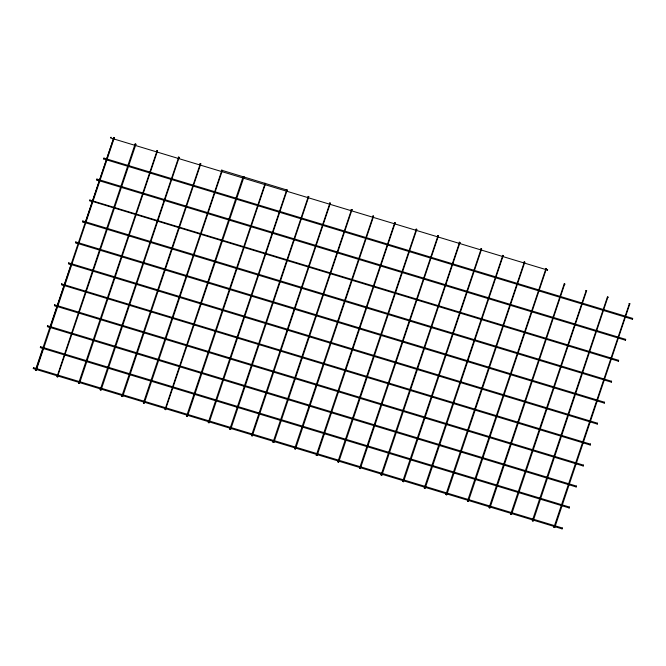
<?xml version="1.0" encoding="UTF-8"?>
<svg xmlns="http://www.w3.org/2000/svg" width="666" height="666" viewBox="0 0 666 666"><rect width="100%" height="100%" fill="white"/><g stroke="black" fill="none" stroke-linecap="round" stroke-linejoin="round"><path stroke-width="1" d="M33.383 368.14L33.3 368.564L562.079 528.871L562.262 528.438L562.337 527.996L33.575 367.707L33.5 368.148M569.114 507.908L40.343 347.619L40.418 347.177L40.609 346.745L569.372 507.034L569.114 507.908L569.372 507.034M576.406 486.072L47.644 325.782L47.378 326.656L576.148 486.946L576.406 486.072L576.331 486.513M61.455 284.732L61.713 283.866L61.472 284.723L590.218 445.021L590.476 444.147L590.218 445.021M75.516 242.749L75.782 241.941L604.545 402.231L604.47 402.672L604.287 403.096L75.524 242.807L75.791 241.958M611.563 381.277L82.817 220.979L82.559 221.853L611.321 382.134L611.596 381.285L611.321 382.134M618.356 361.18L89.635 200.558L89.852 200.016L618.622 360.306L618.356 361.18L618.622 360.306M96.903 179.112L96.62 179.912L96.886 179.054L625.657 339.344L625.416 340.201L625.657 339.344M562.079 528.871L562.337 527.996M54.679 304.82L54.421 305.694L54.662 304.837L583.441 465.109L583.183 465.984L583.366 465.551M68.506 263.761L68.748 262.904L68.473 263.753L597.252 424.059L597.51 423.193L597.435 423.634M632.642 318.44L632.425 319.255L632.575 318.598M547.435 269.93C547.186 271.253 547.802 268.623 547.552 269.946M576.223 486.505L576.148 486.946M597.327 423.618L597.252 424.059M33.333 368.564L33.575 367.707M40.393 347.56L40.618 346.761M89.635 200.832L89.835 200.033M110.847 137.687L110.972 137.146L110.698 138.004L547.519 270.055M583.258 465.542L583.441 465.109M35.415 370.154L113.903 137.454L114.352 137.704L36.264 370.379L35.406 370.088L36.264 370.379M56.951 307.151L50.233 327.156L47.536 326.34M92.765 200.433L113.903 137.454M135.956 144.256L57.451 376.914L57.001 376.665L135.098 143.998L135.956 144.256L135.115 144.031M78.605 383.216L157.109 150.558L157.567 150.807L79.47 383.474L78.605 383.216L79.47 383.474M100.208 389.76L178.713 157.101L179.171 157.351L101.074 390.026L100.225 389.735L101.074 390.026M121.811 396.312L200.316 163.653L200.774 163.903L122.677 396.57L121.811 396.312L122.677 396.57M143.423 402.863L221.92 170.205L222.377 170.454L144.281 403.121L143.423 402.863L144.281 403.121M243.981 176.998L165.476 409.657L165.026 409.407L243.115 176.74L243.981 176.998L243.115 176.74M186.63 415.959L265.135 183.3L265.584 183.55L187.496 416.217L186.63 415.959L187.496 416.217M208.25 422.544L286.738 189.852L287.188 190.101L209.099 422.768L208.242 422.485L209.049 422.81M229.853 429.095L308.341 196.395L308.791 196.645L230.702 429.32L229.845 429.029L230.702 429.32M251.465 435.639L329.945 202.947L330.394 203.197L252.306 435.872L251.448 435.581L252.306 435.872M273.068 442.191L351.548 209.499L351.998 209.748L273.909 442.415L273.052 442.132L273.909 442.415M294.647 448.701L373.151 216.042L373.609 216.292L295.513 448.967L294.647 448.701L295.513 448.967M316.275 455.286L394.755 222.594L395.213 222.844L317.116 455.519L316.267 455.228L317.116 455.519M337.862 461.804L416.358 229.146L416.816 229.395L338.719 462.062L337.87 461.779L338.719 462.062M359.482 468.389L437.97 235.697L438.419 235.939L360.323 468.614L359.474 468.323L360.323 468.614M381.085 474.933L459.573 242.241L460.023 242.491L381.934 475.166L381.077 474.875L381.934 475.166M402.672 481.451L481.177 248.793L481.626 249.042L403.538 481.709L402.68 481.426L403.538 481.709M424.284 487.97L502.78 255.344L503.23 255.586L425.141 488.261L424.284 487.97L425.141 488.261M445.879 494.547L524.383 261.888L524.833 262.138L446.744 494.813L445.887 494.522L446.744 494.813M467.482 501.098L545.987 268.44L546.436 268.689L468.348 501.356L467.482 501.098L468.348 501.356M489.085 507.65L564.194 283.882L564.718 283.932L489.951 507.908L489.094 507.617L489.901 507.95M510.689 514.194L586.205 290.443L586.654 290.692L511.555 514.46L510.689 514.194L511.555 514.46M532.309 520.72L607.4 296.986L607.925 297.036L533.158 521.003L532.309 520.72L533.116 521.045M553.921 527.33L629.412 303.546L629.87 303.796L554.761 527.555L553.912 527.264L554.72 527.597M114.352 137.704L113.511 137.479M57.001 376.665L57.867 376.923M165.026 409.407L165.884 409.673M308.783 196.678L307.925 196.387M330.386 203.222L329.553 202.972M395.213 222.844L394.364 222.619M416.816 229.395L415.967 229.171M438.419 235.939L437.57 235.714M460.023 242.491L459.157 242.233M565.043 284.174L564.21 283.916M586.654 290.692L585.814 290.468M608.266 297.244L607.417 297.019M629.87 303.796L629.004 303.53M82.817 220.979L82.551 221.836M61.672 283.916L590.476 444.147M47.644 325.782L47.403 326.64M604.545 402.231L604.287 403.096M103.921 158.092L103.663 158.966L103.938 158.108L632.692 318.381M96.628 179.928L625.382 340.201M597.494 423.201L68.748 262.904M157.551 150.832L156.768 150.616M179.154 157.376L178.305 157.093M222.369 170.479L221.512 170.188L287.188 190.101L286.322 189.835M265.534 183.591L264.718 183.292M503.221 255.619L502.439 255.403M524.791 262.179L523.992 261.913M546.395 268.731L545.579 268.423M103.663 158.966L632.425 319.255M96.778 179.612L99.484 180.428M89.743 200.574L92.441 201.39L85.406 222.352L82.709 221.528M75.674 242.491L78.372 243.315M68.64 263.453L71.337 264.277L57.268 306.194L54.57 305.378M61.605 284.415L64.302 285.231M54.421 305.694L583.183 465.984M40.493 347.302L43.198 348.118L36.164 369.081L33.458 368.265M351.998 209.748L351.157 209.515L351.998 209.748M373.609 216.292L372.76 216.067L373.593 216.325M200.766 163.928L199.925 163.678L200.774 163.903M481.618 249.067L480.785 248.818L481.626 249.042"/></g></svg>
